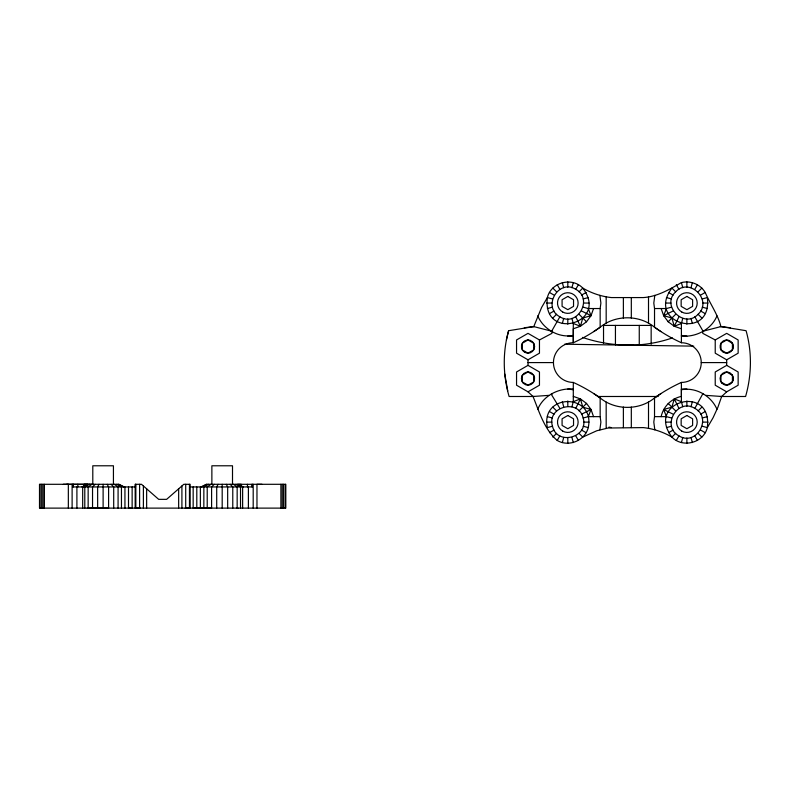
<?xml version="1.0" encoding="UTF-8"?>
<svg xmlns="http://www.w3.org/2000/svg" width="790" height="790" viewBox="0 0 790 790"><rect width="100%" height="100%" fill="white"/><g stroke="black" fill="none" stroke-linecap="round" stroke-linejoin="round"><path stroke-width="1.19" d="M241.187 486.067L241.187 484.3L238.067 484.3L243.359 486.946M247.468 486.946L247.468 484.3M252.02 486.946L252.02 484.3M252.277 484.3L252.277 486.946L189.837 486.946M253.195 508.118L253.195 484.3M256.967 508.118L256.967 484.3L261.994 484.3M559.873 316.8C577.154 327.662 593.794 298.827 575.752 289.298C558.481 278.435 541.831 307.271 559.873 316.8L551.933 330.704L551.933 333.35L539.461 339.957L528.006 333.35L516.551 339.957L516.551 353.189L528.006 359.806L539.461 353.189L539.461 339.957M726.682 362.59L701.244 362.59A19.849 19.849 0 0 1 681.405 382.429L681.405 396.382C671.372 398.516 663.274 406.603 661.141 416.646M694.825 408.371C677.543 397.508 660.894 426.343 678.946 435.873C696.217 446.735 712.866 417.9 694.825 408.371L702.754 393.904M579.04 291.826L582.783 288.083C609.742 323.732 541.841 341.922 547.371 297.573C550.956 282.336 572.049 276.688 582.783 288.083C591.503 293.189 601.289 296.467 611.342 297.573L643.356 297.573C657.418 296.665 669.634 289.318 681.405 282.603C690.46 280.233 700.493 284.39 705.213 292.468C710.19 303.953 717.755 314.292 720.934 326.586L746.076 330.704C752.139 352.133 751.705 375.122 745.592 396.491L720.47 396.491M552.477 426.225C546.453 406.732 578.616 398.111 583.148 418.009C589.172 437.512 557.009 446.123 552.477 426.225L547.371 427.597C540.123 392.906 595.512 392.906 588.264 427.597C585.025 440.613 568.721 447.367 557.226 440.455C544.399 429.562 539.205 411.768 533.033 396.491L528.006 391.83L516.551 385.214L516.551 371.981L528.006 365.365L539.461 371.981L539.461 385.214L528.006 391.83M593.744 331.593L600.163 327.228L600.163 308.535L600.884 303.054L599.877 295.341M599.877 429.829L600.884 422.117L600.163 416.646L600.163 397.943L593.744 393.578M654.821 295.341L653.804 303.054L654.525 308.535L654.525 327.228L660.954 331.593M702.221 298.946L707.327 297.573C712.856 341.922 644.946 323.732 671.915 288.083L675.657 291.826C660.687 305.7 684.229 329.242 698.103 314.282C713.074 300.407 689.532 276.856 675.657 291.826M660.954 393.578L654.525 397.943L654.525 416.646L653.804 422.117L654.821 429.829M675.657 433.345L671.915 437.087C644.946 401.438 712.856 383.249 707.327 427.597C703.732 442.834 682.639 448.483 671.915 437.087C663.195 431.982 653.409 428.703 643.356 427.597L608.093 428.022L596.835 430.738L582.783 437.087L579.04 433.345M534.425 326.527L508.612 330.704C502.588 352.123 502.904 375.141 509.106 396.491L534.149 396.491M506.39 339.957L508.612 330.704M562.332 323.495L563.705 318.39M571.92 287.718L573.293 282.603M562.332 442.568L563.705 437.453M571.92 406.781L573.293 401.675L573.293 382.429A19.849 19.849 0 0 1 553.444 362.59L528.006 362.59M701.253 362.59A19.849 19.849 0 0 0 681.405 342.741L681.405 323.495L682.777 318.39M690.993 287.718L692.356 282.603M681.405 442.568L682.777 437.453M690.993 406.781L692.356 401.675M553.444 362.59A19.849 19.849 0 0 1 573.293 342.741L573.293 328.788L580.423 326.27L582.783 318.015L591.038 315.664L593.547 308.535M682.777 406.781L681.405 401.675L674.275 398.901L671.915 407.156L663.659 409.506L666.434 416.646L671.549 418.009M537.723 409.289C543.401 395.523 558.797 387.841 573.293 389.045M716.974 315.882C711.296 329.647 695.901 337.33 681.405 336.125M524.274 327.761L533.764 326.586L541.604 307.468L547.371 297.573L552.477 298.946M726.682 391.83L715.226 385.214L715.226 371.981L726.682 365.365L738.146 371.981L738.146 385.214L726.682 391.83L721.665 396.491L717.883 407.304L713.094 417.703L707.327 427.597L702.221 426.225M583.148 418.009L588.264 416.646L591.038 409.506L586.526 403.413L580.423 398.901L573.293 396.382M681.405 328.788L674.275 326.27L668.172 321.757L663.659 315.664L666.434 308.535L671.549 307.162M573.293 401.675L580.423 398.901L575.752 408.371M681.405 323.495L674.275 326.27L678.946 316.8M732.419 349.881L733.298 346.573L732.419 343.265L726.682 339.957L720.954 343.265L720.954 349.881L726.682 353.189L732.419 349.881L732.419 343.265M732.419 381.906L733.298 378.598L732.419 375.29L726.682 371.981L720.954 375.29L720.954 381.906L726.682 385.214L732.419 381.906L732.419 375.29M99.007 484.3L97.644 486.946L97.644 508.118M218.08 484.3L216.707 486.946L216.707 508.118M575.752 289.298L578.399 284.716M557.226 440.455L559.873 435.873M694.825 289.298L697.461 284.716M676.299 440.455L678.946 435.873M571.92 318.39L573.293 323.495L580.423 326.27L586.526 321.757L591.038 315.664L588.264 308.535L583.148 307.162M95.175 484.3L92.539 486.946L92.539 508.118M214.248 484.3L211.602 486.946L211.602 508.118M552.842 318.015L556.585 314.282M552.842 437.087L556.585 433.345M579.04 410.899L586.526 403.413M668.172 321.757L675.657 314.282M698.103 291.826L701.846 288.083M698.103 410.899L701.846 407.156M91.897 484.3L88.154 486.946L88.154 508.118M210.96 484.3L207.217 486.946L207.217 508.118M89.369 484.3L84.787 486.946L84.787 508.118M208.442 484.3L203.859 486.946L203.84 508.118M549.485 313.64L554.067 310.993M581.558 295.114L586.14 292.468M673.129 310.993L663.659 315.664L661.141 308.535M700.631 295.114L705.213 292.468M549.485 432.703L554.067 430.056M581.558 414.187L591.038 409.506L593.547 416.646M715.226 339.957L726.682 333.35L738.146 339.957L738.146 353.189L726.682 359.806L715.226 353.189L715.226 339.957L702.754 333.35L702.754 330.704L694.825 316.8M668.547 432.703L673.129 430.056M700.631 414.187L705.213 411.541M87.779 484.3L82.674 486.946L82.674 508.118M201.736 486.946L206.852 484.3M81.953 486.946L87.246 484.3L84.115 484.3L84.115 486.946M201.016 486.946L206.309 484.3L285.802 484.3L285.802 508.118L39.5 508.118L39.5 484.3L118.994 484.3L124.287 486.946M551.232 330.941L551.933 330.704M702.754 394.467L703.456 394.23M547.371 308.535L552.477 307.162M583.148 298.946L588.264 297.573M666.434 427.597L671.549 426.225M702.221 418.009L707.327 416.646M702.754 331.277L720.934 326.586M537.723 315.882C543.372 329.242 558.886 338.288 573.293 335.404M681.405 389.766C695.802 386.883 711.316 395.928 716.974 409.289M533.033 396.491L548.813 395.365M629.995 345.191L625.828 345.092M87.246 508.118L108.595 508.118L108.595 486.946L107.223 484.3M194.093 508.108L196.256 508.108M546.64 303.054L551.933 303.054M583.692 303.054L588.985 303.054M665.713 303.054L671.006 303.054M702.754 303.054L708.047 303.054M588.264 308.535L600.163 308.535M654.525 308.535L666.434 308.535M567.812 336.125L573.293 336.125M633.6 345.092L621.118 344.924M686.885 389.045L681.405 389.045L681.405 401.675M597.684 396.491L658.238 396.491M588.264 416.646L600.163 416.646M654.525 416.646L666.434 416.646M546.64 422.117L551.933 422.117M583.692 422.117L588.985 422.117M665.713 422.117L671.006 422.117M702.754 422.117L708.047 422.117M66.735 484.3L93.151 484.3M185.146 508.118L189.837 508.108M129.047 508.118L130.626 508.118M135.475 508.118L140.166 508.118M194.676 508.118L210.96 508.118M63.319 484.3L68.335 484.3L68.345 508.118M236.556 508.108L238.067 508.118M564.623 344.213L693.758 346.139M705.885 395.365L721.665 396.491M720.263 326.527L730.424 327.761M681.405 335.404L686.885 336.125M567.812 389.045L573.293 389.766M608.932 427.123L611.342 427.597M533.764 326.586L551.933 331.277M666.434 297.573L671.549 298.946M702.221 307.162L707.327 308.535M547.371 416.646L552.477 418.009M583.148 426.225L588.264 427.597M663.659 315.664L671.915 318.015L674.275 326.27M591.038 409.506L582.783 407.156L580.423 398.901M702.754 330.704L703.456 330.941M551.232 394.23L559.873 408.371M591.038 315.664L581.558 310.993M663.659 409.506L673.129 414.187M237.523 484.3L242.629 486.946L242.629 508.118M118.451 484.3L123.566 486.946M668.547 292.468L673.129 295.114M700.631 310.993L705.213 313.64M549.485 292.468L554.067 295.114M700.631 430.056L705.213 432.703M549.485 411.541L554.067 414.187M581.558 430.056L586.14 432.703M235.934 484.3L240.516 486.946L240.516 508.118M116.871 484.3L121.453 486.946L121.463 508.118M233.415 484.3L237.158 486.946L237.158 508.118M114.343 484.3L118.085 486.946L118.085 508.118M698.103 314.282L701.846 318.015M552.842 288.083L556.585 291.826M579.04 314.282L586.526 321.757M668.172 403.413L675.657 410.899M698.103 433.345L701.846 437.087M552.842 407.156L556.585 410.899M230.127 484.3L232.774 486.946L232.774 508.118M111.054 484.3L113.701 486.946L113.701 508.118M676.299 284.716L678.946 289.298M678.946 408.371L674.275 398.901M694.825 435.873L697.461 440.455M557.226 284.716L559.873 289.298M575.752 316.8L580.423 326.27M575.752 435.873L578.399 440.455M226.296 484.3L227.668 486.946L227.668 508.118M681.405 282.603L682.777 287.718M690.993 318.39L692.356 323.495M690.993 437.453L692.356 442.568M562.332 282.603L563.705 287.718M562.332 401.675L563.705 406.781M571.92 437.453L573.293 442.568M507.743 390.922L504.741 374.026M77.835 484.3L77.835 486.946M73.282 484.3L73.282 486.946M73.026 484.3L73.026 486.946L135.475 486.946L135.475 484.3M726.682 359.806L726.682 365.365M686.885 281.882L686.885 287.175M686.885 318.923L686.885 324.216M686.885 400.955L686.885 406.248M686.885 437.996L686.885 443.289M651.158 344.322L651.158 325.411L603.53 325.411L603.53 343.137M648.511 296.793L648.511 323.08M648.511 402.09L648.511 428.378M639.258 325.411L639.258 344.904M631.319 297.573L631.319 318.123M631.319 407.048L631.319 427.597M623.379 297.573L623.379 318.123M623.379 407.048L623.379 427.597M615.44 325.411L615.44 344.904M606.177 296.793L606.177 323.08M606.177 402.09L606.177 428.378M573.293 323.495L573.293 342.741A158.356 158.356 0 0 0 600.163 327.228C615.262 314.657 639.426 314.657 654.525 327.228A158.316 158.316 0 0 0 681.405 342.741M567.812 281.882L567.812 287.175M567.812 318.923L567.812 324.216M567.812 400.955L567.812 406.248M567.812 437.996L567.812 443.289M551.933 393.904L551.933 394.467M528.006 359.806L528.006 365.365M285.259 484.3L285.259 508.118M283.61 484.3L283.61 508.118M282.257 484.3L282.257 508.118M280.894 484.3L280.894 508.118M248.396 486.946L248.396 508.118M232.507 484.3L232.507 465.784L211.868 465.784L211.868 484.3M222.188 484.3L222.188 508.118M200.364 486.946L200.364 508.118M196.799 486.946L196.799 508.118M193.165 486.946L193.165 508.118M190.123 508.118L190.123 484.3L183.823 484.3L166.621 499.349L158.681 499.349L141.489 484.3L135.179 484.3L135.179 508.118M189.462 484.3L189.462 508.118M185.709 484.3L185.709 508.118M181.907 485.978L181.907 508.118M178.659 488.812L178.659 508.118M146.644 488.812L146.644 508.118M143.395 485.978L143.395 508.118M139.603 484.3L139.603 508.118M135.841 484.3L135.841 508.118M132.137 486.946L132.137 508.118M128.503 486.946L128.503 508.118M124.939 486.946L124.939 508.118M113.434 484.3L113.434 465.784L92.795 465.784L92.795 484.3M103.115 484.3L103.115 508.118M76.906 486.946L76.906 508.118M72.117 484.3L72.117 508.118M44.408 484.3L44.408 508.118M43.055 484.3L43.055 508.118M41.692 484.3L41.692 508.118M40.053 484.3L40.053 508.118M582.467 337.409A146.723 146.723 0 0 0 627.349 345.151A131.663 131.663 0 0 0 672.389 337.913M573.293 382.429A158.336 158.336 0 0 1 600.163 397.943C615.262 410.514 639.426 410.514 654.525 397.943A158.346 158.346 0 0 1 681.405 382.429M567.812 296.438L562.085 299.746L562.085 306.362L567.812 309.67L573.54 306.362L573.54 299.746L567.812 296.438M527.996 339.957L522.269 343.265L522.269 349.881L527.996 353.189L533.724 349.881L533.724 343.265L527.996 339.957M527.996 371.981L522.269 375.29L522.269 381.906L527.996 385.214L533.724 381.906L533.724 375.29L527.996 371.981M686.885 296.438L681.158 299.746L681.158 306.362L686.885 309.67L692.613 306.362L692.613 299.746L686.885 296.438M567.812 415.5L562.085 418.809L562.085 425.425L567.812 428.733L573.54 425.425L573.54 418.809L567.812 415.5M686.885 415.5L681.158 418.809L681.158 425.425L686.885 428.733L692.613 425.425L692.613 418.809L686.885 415.5M722.011 383.269A6.616 6.616 0 0 0 733.081 380.306A6.616 6.616 0 0 0 724.973 372.209A6.616 6.616 0 0 0 722.011 383.269M723.383 352.3A6.616 6.616 0 0 0 733.298 346.573A6.616 6.616 0 0 0 723.383 340.846A6.616 6.616 0 0 0 723.383 352.3M523.336 383.269A6.616 6.616 0 0 0 534.395 380.306A6.616 6.616 0 0 0 526.298 372.209A6.616 6.616 0 0 0 523.336 383.269M524.698 352.3A6.616 6.616 0 0 0 534.623 346.573A6.616 6.616 0 0 0 524.698 340.846A6.616 6.616 0 0 0 524.698 352.3M562.658 311.991A10.319 10.319 0 0 0 578.132 303.054A10.319 10.319 0 0 0 562.658 294.117A10.319 10.319 0 0 0 562.658 311.991M562.658 431.054A10.319 10.319 0 0 0 578.132 422.117A10.319 10.319 0 0 0 562.658 413.18A10.319 10.319 0 0 0 562.658 431.054M681.721 311.991A10.319 10.319 0 0 0 697.205 303.054A10.319 10.319 0 0 0 681.721 294.117A10.319 10.319 0 0 0 681.721 311.991M681.721 431.054A10.319 10.319 0 0 0 697.205 422.117A10.319 10.319 0 0 0 681.721 413.18A10.319 10.319 0 0 0 681.721 431.054"/></g></svg>
